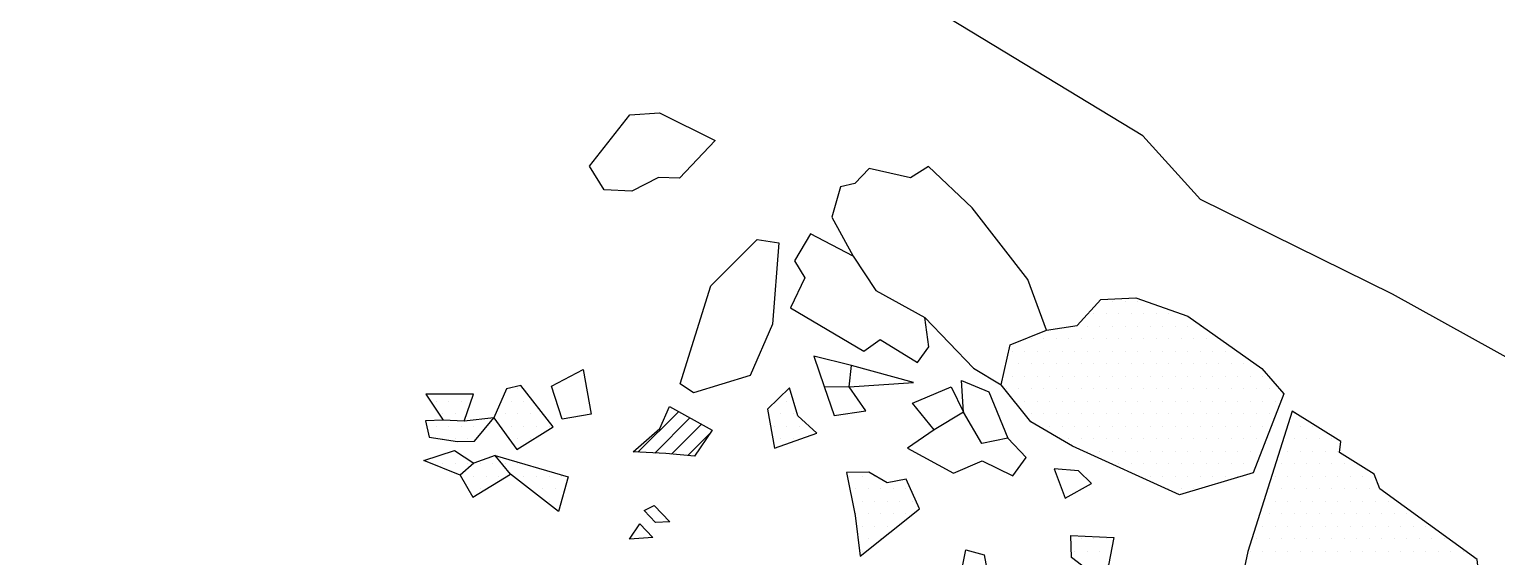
# Model space of a CAD drawing. Header units: metres. Extents: x -439 to -189, y -1561 to -1210.
# Drawn here: x -438.1 to -291.7, y -1455.5 to -1402.9 of the extents above; entities that cross this region are included whole.
import ezdxf

# ---------------------------------------------------------------- set-up
doc = ezdxf.new("R2010")
doc.units = ezdxf.units.M
doc.header["$LTSCALE"] = 25
doc.header["$MEASUREMENT"] = 0
doc.layers.get('0').update_dxf_attribs({"linetype": 'CONTINUOUS'})
for name, color, linetype in [('BEFUND', 1, 'CONTINUOUS'), ('FEUER', 1, 'CONTINUOUS'), ('STEINE', 4, 'CONTINUOUS'), ('STEINESCHRAFF', 4, 'CONTINUOUS')]:
    doc.layers.add(name, color=color, linetype=linetype)

# ---------------------------------------------------------------- blocks, each defined once
blk = doc.blocks.new('*X2')
at = {"color": 0}
for p, q in [((-377.37, -1445.1), (-373.32, -1441.05)), ((-375.68, -1445.18), (-372.18, -1441.67)), ((-374.02, -1445.28), (-371.03, -1442.3)), ((-372.39, -1445.43), (-370.18, -1443.21))]:
    blk.add_line(p, q, dxfattribs=at)
blk = doc.blocks.new('*X4')
at = {"color": 0}
for p, q in [((-331.25, -1430), (-331.25, -1430)), ((-330, -1430), (-330, -1430)), ((-328.75, -1430), (-328.75, -1430)), ((-327.5, -1430), (-327.5, -1430)), ((-331.875, -1431.25), (-331.875, -1431.25)), ((-330.625, -1431.25), (-330.625, -1431.25)), ((-329.375, -1431.25), (-329.375, -1431.25)), ((-328.125, -1431.25), (-328.125, -1431.25)), ((-326.875, -1431.25), (-326.875, -1431.25)), ((-325.625, -1431.25), (-325.625, -1431.25)), ((-324.375, -1431.25), (-324.375, -1431.25)), ((-338.125, -1433.75), (-338.125, -1433.75)), ((-336.875, -1433.75), (-336.875, -1433.75)), ((-335.625, -1433.75), (-335.625, -1433.75)), ((-334.375, -1433.75), (-334.375, -1433.75)), ((-333.75, -1432.5), (-333.75, -1432.5)), ((-333.125, -1433.75), (-333.125, -1433.75)), ((-332.5, -1432.5), (-332.5, -1432.5)), ((-331.875, -1433.75), (-331.875, -1433.75)), ((-331.25, -1432.5), (-331.25, -1432.5)), ((-330.625, -1433.75), (-330.625, -1433.75)), ((-330, -1432.5), (-330, -1432.5)), ((-329.375, -1433.75), (-329.375, -1433.75)), ((-328.75, -1432.5), (-328.75, -1432.5)), ((-328.125, -1433.75), (-328.125, -1433.75)), ((-327.5, -1432.5), (-327.5, -1432.5)), ((-326.875, -1433.75), (-326.875, -1433.75)), ((-326.25, -1432.5), (-326.25, -1432.5)), ((-325.625, -1433.75), (-325.625, -1433.75)), ((-325, -1432.5), (-325, -1432.5)), ((-324.375, -1433.75), (-324.375, -1433.75)), ((-323.75, -1432.5), (-323.75, -1432.5)), ((-323.125, -1433.75), (-323.125, -1433.75)), ((-322.5, -1432.5), (-322.5, -1432.5)), ((-321.875, -1433.75), (-321.875, -1433.75)), ((-321.25, -1432.5), (-321.25, -1432.5)), ((-320.625, -1433.75), (-320.625, -1433.75)), ((-319.375, -1433.75), (-319.375, -1433.75)), ((-340, -1435), (-340, -1435)), ((-338.75, -1435), (-338.75, -1435)), ((-337.5, -1435), (-337.5, -1435)), ((-336.25, -1435), (-336.25, -1435)), ((-335, -1435), (-335, -1435)), ((-333.75, -1435), (-333.75, -1435)), ((-332.5, -1435), (-332.5, -1435)), ((-331.25, -1435), (-331.25, -1435)), ((-330, -1435), (-330, -1435)), ((-328.75, -1435), (-328.75, -1435)), ((-327.5, -1435), (-327.5, -1435)), ((-326.25, -1435), (-326.25, -1435)), ((-325, -1435), (-325, -1435)), ((-323.75, -1435), (-323.75, -1435)), ((-322.5, -1435), (-322.5, -1435)), ((-321.25, -1435), (-321.25, -1435)), ((-320, -1435), (-320, -1435)), ((-318.75, -1435), (-318.75, -1435)), ((-340.625, -1436.25), (-340.625, -1436.25)), ((-339.375, -1436.25), (-339.375, -1436.25)), ((-338.125, -1436.25), (-338.125, -1436.25)), ((-336.875, -1436.25), (-336.875, -1436.25)), ((-335.625, -1436.25), (-335.625, -1436.25)), ((-334.375, -1436.25), (-334.375, -1436.25)), ((-333.125, -1436.25), (-333.125, -1436.25)), ((-331.875, -1436.25), (-331.875, -1436.25)), ((-330.625, -1436.25), (-330.625, -1436.25)), ((-329.375, -1436.25), (-329.375, -1436.25)), ((-328.125, -1436.25), (-328.125, -1436.25)), ((-326.875, -1436.25), (-326.875, -1436.25)), ((-325.625, -1436.25), (-325.625, -1436.25)), ((-324.375, -1436.25), (-324.375, -1436.25)), ((-323.125, -1436.25), (-323.125, -1436.25)), ((-321.875, -1436.25), (-321.875, -1436.25)), ((-320.625, -1436.25), (-320.625, -1436.25)), ((-319.375, -1436.25), (-319.375, -1436.25)), ((-318.125, -1436.25), (-318.125, -1436.25)), ((-316.875, -1436.25), (-316.875, -1436.25)), ((-340, -1437.5), (-340, -1437.5)), ((-338.75, -1437.5), (-338.75, -1437.5)), ((-337.5, -1437.5), (-337.5, -1437.5)), ((-336.25, -1437.5), (-336.25, -1437.5)), ((-335, -1437.5), (-335, -1437.5)), ((-333.75, -1437.5), (-333.75, -1437.5)), ((-332.5, -1437.5), (-332.5, -1437.5)), ((-331.25, -1437.5), (-331.25, -1437.5)), ((-330, -1437.5), (-330, -1437.5)), ((-328.75, -1437.5), (-328.75, -1437.5)), ((-327.5, -1437.5), (-327.5, -1437.5)), ((-326.25, -1437.5), (-326.25, -1437.5)), ((-325, -1437.5), (-325, -1437.5)), ((-323.75, -1437.5), (-323.75, -1437.5)), ((-322.5, -1437.5), (-322.5, -1437.5)), ((-321.25, -1437.5), (-321.25, -1437.5)), ((-320, -1437.5), (-320, -1437.5)), ((-318.75, -1437.5), (-318.75, -1437.5)), ((-317.5, -1437.5), (-317.5, -1437.5)), ((-316.25, -1437.5), (-316.25, -1437.5)), ((-315, -1437.5), (-315, -1437.5)), ((-340.625, -1438.75), (-340.625, -1438.75)), ((-339.375, -1438.75), (-339.375, -1438.75)), ((-338.125, -1438.75), (-338.125, -1438.75)), ((-336.875, -1438.75), (-336.875, -1438.75)), ((-335.625, -1438.75), (-335.625, -1438.75)), ((-334.375, -1438.75), (-334.375, -1438.75)), ((-333.125, -1438.75), (-333.125, -1438.75)), ((-331.875, -1438.75), (-331.875, -1438.75)), ((-330.625, -1438.75), (-330.625, -1438.75)), ((-329.375, -1438.75), (-329.375, -1438.75)), ((-328.125, -1438.75), (-328.125, -1438.75)), ((-326.875, -1438.75), (-326.875, -1438.75)), ((-325.625, -1438.75), (-325.625, -1438.75)), ((-324.375, -1438.75), (-324.375, -1438.75)), ((-323.125, -1438.75), (-323.125, -1438.75)), ((-321.875, -1438.75), (-321.875, -1438.75)), ((-320.625, -1438.75), (-320.625, -1438.75)), ((-319.375, -1438.75), (-319.375, -1438.75)), ((-318.125, -1438.75), (-318.125, -1438.75)), ((-316.875, -1438.75), (-316.875, -1438.75)), ((-315.625, -1438.75), (-315.625, -1438.75)), ((-314.375, -1438.75), (-314.375, -1438.75)), ((-363.125, -1441.25), (-363.125, -1441.25)), ((-362.5, -1440), (-362.5, -1440)), ((-361.875, -1441.25), (-361.875, -1441.25)), ((-338.75, -1440), (-338.75, -1440)), ((-338.125, -1441.25), (-338.125, -1441.25)), ((-337.5, -1440), (-337.5, -1440)), ((-336.875, -1441.25), (-336.875, -1441.25)), ((-336.25, -1440), (-336.25, -1440)), ((-335.625, -1441.25), (-335.625, -1441.25)), ((-335, -1440), (-335, -1440)), ((-334.375, -1441.25), (-334.375, -1441.25)), ((-333.75, -1440), (-333.75, -1440)), ((-333.125, -1441.25), (-333.125, -1441.25)), ((-332.5, -1440), (-332.5, -1440)), ((-331.875, -1441.25), (-331.875, -1441.25)), ((-331.25, -1440), (-331.25, -1440)), ((-330.625, -1441.25), (-330.625, -1441.25)), ((-330, -1440), (-330, -1440)), ((-329.375, -1441.25), (-329.375, -1441.25)), ((-328.75, -1440), (-328.75, -1440)), ((-328.125, -1441.25), (-328.125, -1441.25)), ((-327.5, -1440), (-327.5, -1440)), ((-326.875, -1441.25), (-326.875, -1441.25)), ((-326.25, -1440), (-326.25, -1440)), ((-325.625, -1441.25), (-325.625, -1441.25)), ((-325, -1440), (-325, -1440)), ((-324.375, -1441.25), (-324.375, -1441.25)), ((-323.75, -1440), (-323.75, -1440)), ((-323.125, -1441.25), (-323.125, -1441.25)), ((-322.5, -1440), (-322.5, -1440)), ((-321.875, -1441.25), (-321.875, -1441.25)), ((-321.25, -1440), (-321.25, -1440)), ((-320.625, -1441.25), (-320.625, -1441.25)), ((-320, -1440), (-320, -1440)), ((-319.375, -1441.25), (-319.375, -1441.25)), ((-318.75, -1440), (-318.75, -1440)), ((-318.125, -1441.25), (-318.125, -1441.25)), ((-317.5, -1440), (-317.5, -1440)), ((-316.875, -1441.25), (-316.875, -1441.25)), ((-316.25, -1440), (-316.25, -1440)), ((-315.625, -1441.25), (-315.625, -1441.25)), ((-315, -1440), (-315, -1440)), ((-314.375, -1441.25), (-314.375, -1441.25)), ((-313.75, -1440), (-313.75, -1440)), ((-311.875, -1441.25), (-311.875, -1441.25)), ((-363.75, -1442.5), (-363.75, -1442.5)), ((-362.5, -1442.5), (-362.5, -1442.5)), ((-361.25, -1442.5), (-361.25, -1442.5)), ((-336.25, -1442.5), (-336.25, -1442.5)), ((-335, -1442.5), (-335, -1442.5)), ((-333.75, -1442.5), (-333.75, -1442.5)), ((-332.5, -1442.5), (-332.5, -1442.5)), ((-331.25, -1442.5), (-331.25, -1442.5)), ((-330, -1442.5), (-330, -1442.5)), ((-328.75, -1442.5), (-328.75, -1442.5)), ((-327.5, -1442.5), (-327.5, -1442.5)), ((-326.25, -1442.5), (-326.25, -1442.5)), ((-325, -1442.5), (-325, -1442.5)), ((-323.75, -1442.5), (-323.75, -1442.5)), ((-322.5, -1442.5), (-322.5, -1442.5)), ((-321.25, -1442.5), (-321.25, -1442.5)), ((-320, -1442.5), (-320, -1442.5)), ((-318.75, -1442.5), (-318.75, -1442.5)), ((-317.5, -1442.5), (-317.5, -1442.5)), ((-316.25, -1442.5), (-316.25, -1442.5)), ((-315, -1442.5), (-315, -1442.5)), ((-312.5, -1442.5), (-312.5, -1442.5)), ((-311.25, -1442.5), (-311.25, -1442.5)), ((-310, -1442.5), (-310, -1442.5)), ((-363.125, -1443.75), (-363.125, -1443.75)), ((-361.875, -1443.75), (-361.875, -1443.75)), ((-334.375, -1443.75), (-334.375, -1443.75)), ((-333.125, -1443.75), (-333.125, -1443.75)), ((-331.875, -1443.75), (-331.875, -1443.75)), ((-330.625, -1443.75), (-330.625, -1443.75)), ((-329.375, -1443.75), (-329.375, -1443.75)), ((-328.125, -1443.75), (-328.125, -1443.75)), ((-326.875, -1443.75), (-326.875, -1443.75)), ((-325.625, -1443.75), (-325.625, -1443.75)), ((-324.375, -1443.75), (-324.375, -1443.75)), ((-323.125, -1443.75), (-323.125, -1443.75)), ((-321.875, -1443.75), (-321.875, -1443.75)), ((-320.625, -1443.75), (-320.625, -1443.75)), ((-319.375, -1443.75), (-319.375, -1443.75)), ((-318.125, -1443.75), (-318.125, -1443.75)), ((-316.875, -1443.75), (-316.875, -1443.75)), ((-315.625, -1443.75), (-315.625, -1443.75)), ((-311.875, -1443.75), (-311.875, -1443.75)), ((-310.625, -1443.75), (-310.625, -1443.75)), ((-309.375, -1443.75), (-309.375, -1443.75)), ((-308.125, -1443.75), (-308.125, -1443.75)), ((-332.5, -1445), (-332.5, -1445)), ((-331.25, -1445), (-331.25, -1445)), ((-330, -1445), (-330, -1445)), ((-328.75, -1445), (-328.75, -1445)), ((-327.5, -1445), (-327.5, -1445)), ((-326.25, -1445), (-326.25, -1445)), ((-325, -1445), (-325, -1445)), ((-323.75, -1445), (-323.75, -1445)), ((-322.5, -1445), (-322.5, -1445)), ((-321.25, -1445), (-321.25, -1445)), ((-320, -1445), (-320, -1445)), ((-318.75, -1445), (-318.75, -1445)), ((-317.5, -1445), (-317.5, -1445)), ((-316.25, -1445), (-316.25, -1445)), ((-312.5, -1445), (-312.5, -1445)), ((-311.25, -1445), (-311.25, -1445)), ((-310, -1445), (-310, -1445)), ((-308.75, -1445), (-308.75, -1445)), ((-307.5, -1445), (-307.5, -1445)), ((-329.375, -1446.25), (-329.375, -1446.25)), ((-328.125, -1446.25), (-328.125, -1446.25)), ((-326.875, -1446.25), (-326.875, -1446.25)), ((-325.625, -1446.25), (-325.625, -1446.25)), ((-324.375, -1446.25), (-324.375, -1446.25)), ((-323.125, -1446.25), (-323.125, -1446.25)), ((-321.875, -1446.25), (-321.875, -1446.25)), ((-320.625, -1446.25), (-320.625, -1446.25)), ((-319.375, -1446.25), (-319.375, -1446.25)), ((-318.125, -1446.25), (-318.125, -1446.25)), ((-316.875, -1446.25), (-316.875, -1446.25)), ((-315.625, -1446.25), (-315.625, -1446.25)), ((-313.125, -1446.25), (-313.125, -1446.25)), ((-311.875, -1446.25), (-311.875, -1446.25)), ((-310.625, -1446.25), (-310.625, -1446.25)), ((-309.375, -1446.25), (-309.375, -1446.25)), ((-308.125, -1446.25), (-308.125, -1446.25)), ((-306.875, -1446.25), (-306.875, -1446.25)), ((-305.625, -1446.25), (-305.625, -1446.25)), ((-356.25, -1447.5), (-356.25, -1447.5)), ((-355, -1447.5), (-355, -1447.5)), ((-353.75, -1447.5), (-353.75, -1447.5)), ((-326.25, -1447.5), (-326.25, -1447.5)), ((-325, -1447.5), (-325, -1447.5)), ((-323.75, -1447.5), (-323.75, -1447.5)), ((-322.5, -1447.5), (-322.5, -1447.5)), ((-321.25, -1447.5), (-321.25, -1447.5)), ((-320, -1447.5), (-320, -1447.5)), ((-318.75, -1447.5), (-318.75, -1447.5)), ((-317.5, -1447.5), (-317.5, -1447.5)), ((-313.75, -1447.5), (-313.75, -1447.5)), ((-312.5, -1447.5), (-312.5, -1447.5)), ((-311.25, -1447.5), (-311.25, -1447.5)), ((-310, -1447.5), (-310, -1447.5)), ((-308.75, -1447.5), (-308.75, -1447.5)), ((-307.5, -1447.5), (-307.5, -1447.5)), ((-306.25, -1447.5), (-306.25, -1447.5)), ((-305, -1447.5), (-305, -1447.5)), ((-355.625, -1448.75), (-355.625, -1448.75)), ((-355, -1450), (-355, -1450)), ((-354.375, -1448.75), (-354.375, -1448.75)), ((-353.75, -1450), (-353.75, -1450)), ((-353.125, -1448.75), (-353.125, -1448.75)), ((-352.5, -1450), (-352.5, -1450)), ((-351.875, -1448.75), (-351.875, -1448.75)), ((-351.25, -1450), (-351.25, -1450)), ((-350.625, -1448.75), (-350.625, -1448.75)), ((-350, -1450), (-350, -1450)), ((-324.375, -1448.75), (-324.375, -1448.75)), ((-323.125, -1448.75), (-323.125, -1448.75)), ((-321.875, -1448.75), (-321.875, -1448.75)), ((-314.375, -1448.75), (-314.375, -1448.75)), ((-313.75, -1450), (-313.75, -1450)), ((-313.125, -1448.75), (-313.125, -1448.75)), ((-312.5, -1450), (-312.5, -1450)), ((-311.875, -1448.75), (-311.875, -1448.75)), ((-311.25, -1450), (-311.25, -1450)), ((-310.625, -1448.75), (-310.625, -1448.75)), ((-310, -1450), (-310, -1450)), ((-309.375, -1448.75), (-309.375, -1448.75)), ((-308.75, -1450), (-308.75, -1450)), ((-308.125, -1448.75), (-308.125, -1448.75)), ((-307.5, -1450), (-307.5, -1450)), ((-306.875, -1448.75), (-306.875, -1448.75)), ((-306.25, -1450), (-306.25, -1450)), ((-305.625, -1448.75), (-305.625, -1448.75)), ((-305, -1450), (-305, -1450)), ((-304.375, -1448.75), (-304.375, -1448.75)), ((-303.75, -1450), (-303.75, -1450)), ((-302.5, -1450), (-302.5, -1450)), ((-355.625, -1451.25), (-355.625, -1451.25)), ((-354.375, -1451.25), (-354.375, -1451.25)), ((-353.125, -1451.25), (-353.125, -1451.25)), ((-351.875, -1451.25), (-351.875, -1451.25)), ((-350.625, -1451.25), (-350.625, -1451.25)), ((-314.375, -1451.25), (-314.375, -1451.25)), ((-313.125, -1451.25), (-313.125, -1451.25)), ((-311.875, -1451.25), (-311.875, -1451.25)), ((-310.625, -1451.25), (-310.625, -1451.25)), ((-309.375, -1451.25), (-309.375, -1451.25)), ((-308.125, -1451.25), (-308.125, -1451.25)), ((-306.875, -1451.25), (-306.875, -1451.25)), ((-305.625, -1451.25), (-305.625, -1451.25)), ((-304.375, -1451.25), (-304.375, -1451.25)), ((-303.125, -1451.25), (-303.125, -1451.25)), ((-301.875, -1451.25), (-301.875, -1451.25)), ((-300.625, -1451.25), (-300.625, -1451.25)), ((-355, -1452.5), (-355, -1452.5)), ((-353.75, -1452.5), (-353.75, -1452.5)), ((-352.5, -1452.5), (-352.5, -1452.5)), ((-315, -1452.5), (-315, -1452.5)), ((-313.75, -1452.5), (-313.75, -1452.5)), ((-312.5, -1452.5), (-312.5, -1452.5)), ((-311.25, -1452.5), (-311.25, -1452.5)), ((-310, -1452.5), (-310, -1452.5)), ((-308.75, -1452.5), (-308.75, -1452.5)), ((-307.5, -1452.5), (-307.5, -1452.5)), ((-306.25, -1452.5), (-306.25, -1452.5)), ((-305, -1452.5), (-305, -1452.5)), ((-303.75, -1452.5), (-303.75, -1452.5)), ((-302.5, -1452.5), (-302.5, -1452.5)), ((-301.25, -1452.5), (-301.25, -1452.5)), ((-300, -1452.5), (-300, -1452.5)), ((-298.75, -1452.5), (-298.75, -1452.5)), ((-354.375, -1453.75), (-354.375, -1453.75)), ((-353.125, -1453.75), (-353.125, -1453.75)), ((-333.125, -1453.75), (-333.125, -1453.75)), ((-331.875, -1453.75), (-331.875, -1453.75)), ((-330.625, -1453.75), (-330.625, -1453.75)), ((-315.625, -1453.75), (-315.625, -1453.75)), ((-314.375, -1453.75), (-314.375, -1453.75)), ((-313.125, -1453.75), (-313.125, -1453.75)), ((-311.875, -1453.75), (-311.875, -1453.75)), ((-310.625, -1453.75), (-310.625, -1453.75)), ((-309.375, -1453.75), (-309.375, -1453.75)), ((-308.125, -1453.75), (-308.125, -1453.75)), ((-306.875, -1453.75), (-306.875, -1453.75)), ((-305.625, -1453.75), (-305.625, -1453.75)), ((-304.375, -1453.75), (-304.375, -1453.75)), ((-303.125, -1453.75), (-303.125, -1453.75)), ((-301.875, -1453.75), (-301.875, -1453.75)), ((-300.625, -1453.75), (-300.625, -1453.75)), ((-299.375, -1453.75), (-299.375, -1453.75)), ((-298.125, -1453.75), (-298.125, -1453.75)), ((-296.875, -1453.75), (-296.875, -1453.75)), ((-355, -1455), (-355, -1455)), ((-333.75, -1455), (-333.75, -1455)), ((-332.5, -1455), (-332.5, -1455)), ((-331.25, -1455), (-331.25, -1455)), ((-316.25, -1455), (-316.25, -1455)), ((-315, -1455), (-315, -1455)), ((-313.75, -1455), (-313.75, -1455)), ((-312.5, -1455), (-312.5, -1455)), ((-311.25, -1455), (-311.25, -1455)), ((-310, -1455), (-310, -1455)), ((-308.75, -1455), (-308.75, -1455)), ((-307.5, -1455), (-307.5, -1455)), ((-306.25, -1455), (-306.25, -1455)), ((-305, -1455), (-305, -1455)), ((-303.75, -1455), (-303.75, -1455)), ((-302.5, -1455), (-302.5, -1455)), ((-301.25, -1455), (-301.25, -1455)), ((-300, -1455), (-300, -1455)), ((-298.75, -1455), (-298.75, -1455)), ((-297.5, -1455), (-297.5, -1455)), ((-296.25, -1455), (-296.25, -1455)), ((-295, -1455), (-295, -1455))]:
    blk.add_line(p, q, dxfattribs=at)
blk = doc.blocks.new('*X5')
at = {"color": 0}
for p, q in [((-371.875, -1313.75), (-371.875, -1313.75)), ((-370.625, -1313.75), (-370.625, -1313.75)), ((-372.5, -1315), (-372.5, -1315)), ((-371.25, -1315), (-371.25, -1315)), ((-370, -1315), (-370, -1315)), ((-371.875, -1316.25), (-371.875, -1316.25)), ((-370.625, -1316.25), (-370.625, -1316.25)), ((-369.375, -1316.25), (-369.375, -1316.25)), ((-372.5, -1317.5), (-372.5, -1317.5)), ((-371.25, -1317.5), (-371.25, -1317.5)), ((-370, -1317.5), (-370, -1317.5)), ((-368.75, -1317.5), (-368.75, -1317.5)), ((-361.25, -1317.5), (-361.25, -1317.5)), ((-360, -1317.5), (-360, -1317.5)), ((-433.125, -1318.75), (-433.125, -1318.75)), ((-431.875, -1318.75), (-431.875, -1318.75)), ((-430.625, -1318.75), (-430.625, -1318.75)), ((-429.375, -1318.75), (-429.375, -1318.75)), ((-428.125, -1318.75), (-428.125, -1318.75)), ((-426.875, -1318.75), (-426.875, -1318.75)), ((-425.625, -1318.75), (-425.625, -1318.75)), ((-371.875, -1318.75), (-371.875, -1318.75)), ((-370.625, -1318.75), (-370.625, -1318.75)), ((-369.375, -1318.75), (-369.375, -1318.75)), ((-361.875, -1318.75), (-361.875, -1318.75)), ((-360.625, -1318.75), (-360.625, -1318.75)), ((-359.375, -1318.75), (-359.375, -1318.75)), ((-358.125, -1318.75), (-358.125, -1318.75)), ((-433.75, -1320), (-433.75, -1320)), ((-432.5, -1320), (-432.5, -1320)), ((-431.25, -1320), (-431.25, -1320)), ((-430, -1320), (-430, -1320)), ((-428.75, -1320), (-428.75, -1320)), ((-427.5, -1320), (-427.5, -1320)), ((-426.25, -1320), (-426.25, -1320)), ((-425, -1320), (-425, -1320)), ((-423.75, -1320), (-423.75, -1320)), ((-371.25, -1320), (-371.25, -1320)), ((-370, -1320), (-370, -1320)), ((-368.75, -1320), (-368.75, -1320)), ((-362.5, -1320), (-362.5, -1320)), ((-361.25, -1320), (-361.25, -1320)), ((-360, -1320), (-360, -1320)), ((-358.75, -1320), (-358.75, -1320)), ((-434.375, -1321.25), (-434.375, -1321.25)), ((-433.75, -1322.5), (-433.75, -1322.5)), ((-433.125, -1321.25), (-433.125, -1321.25)), ((-432.5, -1322.5), (-432.5, -1322.5)), ((-431.875, -1321.25), (-431.875, -1321.25)), ((-431.25, -1322.5), (-431.25, -1322.5)), ((-430.625, -1321.25), (-430.625, -1321.25)), ((-430, -1322.5), (-430, -1322.5)), ((-429.375, -1321.25), (-429.375, -1321.25)), ((-428.75, -1322.5), (-428.75, -1322.5)), ((-428.125, -1321.25), (-428.125, -1321.25)), ((-427.5, -1322.5), (-427.5, -1322.5)), ((-426.875, -1321.25), (-426.875, -1321.25)), ((-426.25, -1322.5), (-426.25, -1322.5)), ((-425.625, -1321.25), (-425.625, -1321.25)), ((-425, -1322.5), (-425, -1322.5)), ((-424.375, -1321.25), (-424.375, -1321.25)), ((-423.75, -1322.5), (-423.75, -1322.5)), ((-423.125, -1321.25), (-423.125, -1321.25)), ((-422.5, -1322.5), (-422.5, -1322.5)), ((-421.25, -1322.5), (-421.25, -1322.5)), ((-370.625, -1321.25), (-370.625, -1321.25)), ((-369.375, -1321.25), (-369.375, -1321.25)), ((-360.625, -1321.25), (-360.625, -1321.25)), ((-359.375, -1321.25), (-359.375, -1321.25)), ((-358.75, -1322.5), (-358.75, -1322.5)), ((-358.125, -1321.25), (-358.125, -1321.25)), ((-435.625, -1323.75), (-435.625, -1323.75)), ((-434.375, -1323.75), (-434.375, -1323.75)), ((-433.125, -1323.75), (-433.125, -1323.75)), ((-431.875, -1323.75), (-431.875, -1323.75)), ((-430.625, -1323.75), (-430.625, -1323.75)), ((-429.375, -1323.75), (-429.375, -1323.75)), ((-428.125, -1323.75), (-428.125, -1323.75)), ((-426.875, -1323.75), (-426.875, -1323.75)), ((-425.625, -1323.75), (-425.625, -1323.75)), ((-424.375, -1323.75), (-424.375, -1323.75)), ((-423.125, -1323.75), (-423.125, -1323.75)), ((-421.875, -1323.75), (-421.875, -1323.75)), ((-420.625, -1323.75), (-420.625, -1323.75)), ((-436.25, -1325), (-436.25, -1325)), ((-435, -1325), (-435, -1325)), ((-433.75, -1325), (-433.75, -1325)), ((-432.5, -1325), (-432.5, -1325)), ((-431.25, -1325), (-431.25, -1325)), ((-430, -1325), (-430, -1325)), ((-428.75, -1325), (-428.75, -1325)), ((-427.5, -1325), (-427.5, -1325)), ((-426.25, -1325), (-426.25, -1325)), ((-425, -1325), (-425, -1325)), ((-423.75, -1325), (-423.75, -1325)), ((-422.5, -1325), (-422.5, -1325)), ((-421.25, -1325), (-421.25, -1325)), ((-420, -1325), (-420, -1325)), ((-436.875, -1326.25), (-436.875, -1326.25)), ((-435.625, -1326.25), (-435.625, -1326.25)), ((-434.375, -1326.25), (-434.375, -1326.25)), ((-433.125, -1326.25), (-433.125, -1326.25)), ((-431.875, -1326.25), (-431.875, -1326.25)), ((-430.625, -1326.25), (-430.625, -1326.25)), ((-429.375, -1326.25), (-429.375, -1326.25)), ((-428.125, -1326.25), (-428.125, -1326.25)), ((-426.875, -1326.25), (-426.875, -1326.25)), ((-425.625, -1326.25), (-425.625, -1326.25)), ((-424.375, -1326.25), (-424.375, -1326.25)), ((-423.125, -1326.25), (-423.125, -1326.25)), ((-421.875, -1326.25), (-421.875, -1326.25)), ((-420.625, -1326.25), (-420.625, -1326.25)), ((-437.5, -1327.5), (-437.5, -1327.5)), ((-436.25, -1327.5), (-436.25, -1327.5)), ((-435, -1327.5), (-435, -1327.5)), ((-433.75, -1327.5), (-433.75, -1327.5)), ((-432.5, -1327.5), (-432.5, -1327.5)), ((-431.25, -1327.5), (-431.25, -1327.5)), ((-430, -1327.5), (-430, -1327.5)), ((-428.75, -1327.5), (-428.75, -1327.5)), ((-427.5, -1327.5), (-427.5, -1327.5)), ((-426.25, -1327.5), (-426.25, -1327.5)), ((-425, -1327.5), (-425, -1327.5)), ((-423.75, -1327.5), (-423.75, -1327.5)), ((-422.5, -1327.5), (-422.5, -1327.5)), ((-421.25, -1327.5), (-421.25, -1327.5)), ((-420, -1327.5), (-420, -1327.5)), ((-436.875, -1328.75), (-436.875, -1328.75)), ((-435.625, -1328.75), (-435.625, -1328.75)), ((-434.375, -1328.75), (-434.375, -1328.75)), ((-433.125, -1328.75), (-433.125, -1328.75)), ((-431.875, -1328.75), (-431.875, -1328.75)), ((-430.625, -1328.75), (-430.625, -1328.75)), ((-429.375, -1328.75), (-429.375, -1328.75)), ((-428.125, -1328.75), (-428.125, -1328.75)), ((-426.875, -1328.75), (-426.875, -1328.75)), ((-425.625, -1328.75), (-425.625, -1328.75)), ((-424.375, -1328.75), (-424.375, -1328.75)), ((-423.125, -1328.75), (-423.125, -1328.75)), ((-421.875, -1328.75), (-421.875, -1328.75)), ((-420.625, -1328.75), (-420.625, -1328.75)), ((-438.125, -1331.25), (-438.125, -1331.25)), ((-437.5, -1330), (-437.5, -1330)), ((-436.875, -1331.25), (-436.875, -1331.25)), ((-436.25, -1330), (-436.25, -1330)), ((-435.625, -1331.25), (-435.625, -1331.25)), ((-435, -1330), (-435, -1330)), ((-434.375, -1331.25), (-434.375, -1331.25)), ((-433.75, -1330), (-433.75, -1330)), ((-433.125, -1331.25), (-433.125, -1331.25)), ((-432.5, -1330), (-432.5, -1330)), ((-431.875, -1331.25), (-431.875, -1331.25)), ((-431.25, -1330), (-431.25, -1330)), ((-430.625, -1331.25), (-430.625, -1331.25)), ((-430, -1330), (-430, -1330)), ((-429.375, -1331.25), (-429.375, -1331.25)), ((-428.75, -1330), (-428.75, -1330)), ((-428.125, -1331.25), (-428.125, -1331.25)), ((-427.5, -1330), (-427.5, -1330)), ((-426.875, -1331.25), (-426.875, -1331.25)), ((-426.25, -1330), (-426.25, -1330)), ((-425.625, -1331.25), (-425.625, -1331.25)), ((-425, -1330), (-425, -1330)), ((-424.375, -1331.25), (-424.375, -1331.25)), ((-423.75, -1330), (-423.75, -1330)), ((-423.125, -1331.25), (-423.125, -1331.25)), ((-422.5, -1330), (-422.5, -1330)), ((-421.25, -1330), (-421.25, -1330)), ((-437.5, -1332.5), (-437.5, -1332.5)), ((-436.25, -1332.5), (-436.25, -1332.5)), ((-435, -1332.5), (-435, -1332.5)), ((-433.75, -1332.5), (-433.75, -1332.5)), ((-432.5, -1332.5), (-432.5, -1332.5)), ((-431.25, -1332.5), (-431.25, -1332.5)), ((-430, -1332.5), (-430, -1332.5)), ((-428.75, -1332.5), (-428.75, -1332.5)), ((-427.5, -1332.5), (-427.5, -1332.5)), ((-426.25, -1332.5), (-426.25, -1332.5)), ((-425, -1332.5), (-425, -1332.5)), ((-423.75, -1332.5), (-423.75, -1332.5)), ((-430.625, -1333.75), (-430.625, -1333.75)), ((-429.375, -1333.75), (-429.375, -1333.75)), ((-428.125, -1333.75), (-428.125, -1333.75)), ((-426.875, -1333.75), (-426.875, -1333.75)), ((-425.625, -1333.75), (-425.625, -1333.75)), ((-424.375, -1333.75), (-424.375, -1333.75)), ((-428.75, -1335), (-428.75, -1335)), ((-427.5, -1335), (-427.5, -1335)), ((-426.25, -1335), (-426.25, -1335)), ((-389.375, -1438.75), (-389.375, -1438.75)), ((-397.5, -1440), (-397.5, -1440)), ((-396.875, -1441.25), (-396.875, -1441.25)), ((-396.25, -1440), (-396.25, -1440)), ((-395.625, -1441.25), (-395.625, -1441.25)), ((-395, -1440), (-395, -1440)), ((-390.625, -1441.25), (-390.625, -1441.25)), ((-390, -1440), (-390, -1440)), ((-389.375, -1441.25), (-389.375, -1441.25)), ((-388.75, -1440), (-388.75, -1440)), ((-388.125, -1441.25), (-388.125, -1441.25)), ((-397.5, -1442.5), (-397.5, -1442.5)), ((-396.25, -1442.5), (-396.25, -1442.5)), ((-395, -1442.5), (-395, -1442.5)), ((-393.75, -1442.5), (-393.75, -1442.5)), ((-392.5, -1442.5), (-392.5, -1442.5)), ((-390, -1442.5), (-390, -1442.5)), ((-388.75, -1442.5), (-388.75, -1442.5)), ((-387.5, -1442.5), (-387.5, -1442.5)), ((-386.25, -1442.5), (-386.25, -1442.5)), ((-396.875, -1443.75), (-396.875, -1443.75)), ((-395.625, -1443.75), (-395.625, -1443.75)), ((-394.375, -1443.75), (-394.375, -1443.75)), ((-389.375, -1443.75), (-389.375, -1443.75)), ((-388.125, -1443.75), (-388.125, -1443.75)), ((-396.875, -1446.25), (-396.875, -1446.25)), ((-395.625, -1446.25), (-395.625, -1446.25)), ((-394.375, -1446.25), (-394.375, -1446.25)), ((-393.125, -1446.25), (-393.125, -1446.25)), ((-391.875, -1446.25), (-391.875, -1446.25)), ((-390.625, -1446.25), (-390.625, -1446.25)), ((-389.375, -1446.25), (-389.375, -1446.25)), ((-395, -1447.5), (-395, -1447.5)), ((-393.75, -1447.5), (-393.75, -1447.5)), ((-392.5, -1447.5), (-392.5, -1447.5)), ((-391.25, -1447.5), (-391.25, -1447.5)), ((-388.75, -1447.5), (-388.75, -1447.5)), ((-387.5, -1447.5), (-387.5, -1447.5)), ((-386.25, -1447.5), (-386.25, -1447.5)), ((-385, -1447.5), (-385, -1447.5)), ((-393.125, -1448.75), (-393.125, -1448.75)), ((-388.125, -1448.75), (-388.125, -1448.75)), ((-386.875, -1448.75), (-386.875, -1448.75)), ((-386.25, -1450), (-386.25, -1450)), ((-385.625, -1448.75), (-385.625, -1448.75))]:
    blk.add_line(p, q, dxfattribs=at)

msp = doc.modelspace()

# ---------------------------------------------------------------- linework, layer by layer
at = {"layer": 'BEFUND'}
msp.add_lwpolyline([(-200.51, -1485.48), (-215.32, -1474.06), (-235.89, -1464.36), (-261.05, -1452.21), (-284.22, -1439.2), (-302.04, -1429.3), (-321.23, -1419.86), (-326.98, -1413.49), (-346.23, -1401.8), (-355.8, -1395.53), (-357.58, -1387.02), (-364.55, -1385.58), (-368.17, -1380.49), (-379.98, -1376.45), (-392.15, -1369.36), (-399.79, -1369.76)], dxfattribs=at)
at = {"layer": 'STEINE'}
for points in [[(-382.21, -1416.54), (-378.18, -1411.4), (-375.23, -1411.2), (-369.68, -1413.96), (-373.24, -1417.72), (-375.33, -1417.67), (-377.98, -1419.04), (-380.73, -1418.89), (-382.21, -1416.54)], [(-336.58, -1432.89), (-338.46, -1427.84), (-344.01, -1420.7), (-348.38, -1416.57), (-350.17, -1417.69), (-354.29, -1416.77), (-355.72, -1418.25), (-357.15, -1418.6), (-358.02, -1421.61), (-355.88, -1425.53), (-353.64, -1428.95), (-348.75, -1431.65), (-343.87, -1436.7), (-341.12, -1438.38)], [(-355.88, -1425.53), (-360.16, -1423.29), (-361.74, -1425.99), (-360.72, -1427.67), (-362.15, -1430.67), (-354.82, -1435.01), (-353.19, -1433.84), (-349.47, -1436.13), (-348.35, -1434.56), (-348.75, -1431.65)], [(-373.16, -1438.25), (-370.1, -1428.47), (-365.46, -1423.84), (-363.32, -1424.2), (-363.94, -1432.3), (-366.18, -1437.44), (-371.84, -1439.17), (-373.16, -1438.25)], [(-312.9, -1439.28), (-315.96, -1447.17), (-323.3, -1449.35), (-333.99, -1444.5), (-338.17, -1442.05), (-341.12, -1438.38), (-340.2, -1434.36), (-336.58, -1432.89), (-333.52, -1432.43), (-331.18, -1429.83), (-327.66, -1429.69), (-322.47, -1431.52), (-315.09, -1436.73), (-312.9, -1439.28)], [(-384.93, -1441.81), (-386, -1438.5), (-382.84, -1436.82), (-382.03, -1441.3), (-384.93, -1441.81)], [(-359.81, -1435.51), (-358.8, -1438.52), (-356.3, -1438.57), (-356.04, -1436.43), (-359.81, -1435.51)], [(-356.3, -1438.57), (-349.88, -1438.12), (-356.04, -1436.43)], [(-340.46, -1443.68), (-343.06, -1444.24), (-344.89, -1441.08), (-345.09, -1437.92), (-342.34, -1439.05), (-340.46, -1443.68)], [(-394.71, -1442), (-393.8, -1439.3), (-398.53, -1439.3), (-396.8, -1441.9)], [(-385.85, -1442.57), (-389.06, -1438.44), (-390.48, -1438.75), (-391.76, -1441.65), (-389.47, -1444.81), (-385.85, -1442.57)], [(-359.51, -1443.21), (-361.4, -1441.47), (-362.26, -1438.67), (-364.45, -1440.81), (-363.74, -1444.68), (-359.51, -1443.21)], [(-358.8, -1438.52), (-357.78, -1441.43), (-354.62, -1440.97), (-356.3, -1438.57)], [(-347.8, -1442.86), (-349.98, -1440.21), (-346.11, -1438.58), (-344.89, -1441.08), (-347.8, -1442.86)], [(-377.86, -1445.07), (-375.2, -1442.73), (-374.23, -1440.54), (-369.96, -1442.89), (-371.74, -1445.49), (-374.6, -1445.23), (-377.86, -1445.07)], [(-316.48, -1455.01), (-317.04, -1457.51), (-315, -1459.7), (-297.13, -1468.74), (-292.39, -1466.91), (-293.6, -1455.8), (-303.33, -1448.76), (-303.89, -1447.28), (-307.35, -1445.14), (-307.2, -1444.02), (-312.08, -1441.01), (-316.48, -1455.01)], [(-394.71, -1442), (-396.8, -1441.9), (-398.59, -1441.95), (-398.23, -1443.58), (-395.38, -1444.04), (-393.7, -1443.99), (-391.76, -1441.65), (-394.71, -1442)], [(-347.8, -1442.86), (-350.45, -1444.69), (-345.86, -1447.19), (-343.01, -1445.97), (-339.96, -1447.45), (-338.63, -1445.62), (-340.46, -1443.68)], [(-398.74, -1445.92), (-395.69, -1444.91), (-393.75, -1446.18), (-395.13, -1447.4), (-398.74, -1445.92)], [(-395.13, -1447.4), (-393.86, -1449.59), (-390.08, -1447.3), (-391.61, -1445.42), (-393.75, -1446.18)], [(-391.61, -1445.42), (-384.33, -1447.56), (-385.3, -1451.03), (-390.08, -1447.3)], [(-349.28, -1450.76), (-350.6, -1447.8), (-352.49, -1448.15), (-354.32, -1447.08), (-356.56, -1447.13), (-355.7, -1451.41), (-355.2, -1455.49), (-349.28, -1450.76)], [(-335.83, -1446.74), (-334.71, -1449.7), (-332.11, -1448.22), (-333.38, -1446.95), (-335.83, -1446.74)], [(-376.74, -1450.93), (-375.77, -1450.43), (-374.19, -1452.06), (-375.62, -1452.11), (-376.74, -1450.93)], [(-378.22, -1453.79), (-377.2, -1452.26), (-375.88, -1453.63), (-378.22, -1453.79)], [(-330.39, -1456.38), (-331.81, -1457.39), (-334.1, -1455.61), (-334.15, -1453.42), (-329.87, -1453.63), (-330.39, -1456.38)], [(-345.22, -1465.18), (-345.52, -1459.22), (-344.65, -1454.84), (-342.82, -1455.35), (-341.5, -1462.33), (-342.06, -1465.59)]]:
    msp.add_lwpolyline(points, dxfattribs=at)

# ---------------------------------------------------------------- block references
at = {"layer": 'FEUER'}
msp.add_blockref('*X2', (0, 0), dxfattribs=at)
at = {"layer": 'STEINESCHRAFF'}
for name in ['*X5', '*X4']:
    msp.add_blockref(name, (0, 0), dxfattribs=at)

doc.saveas('drawing.dxf')
